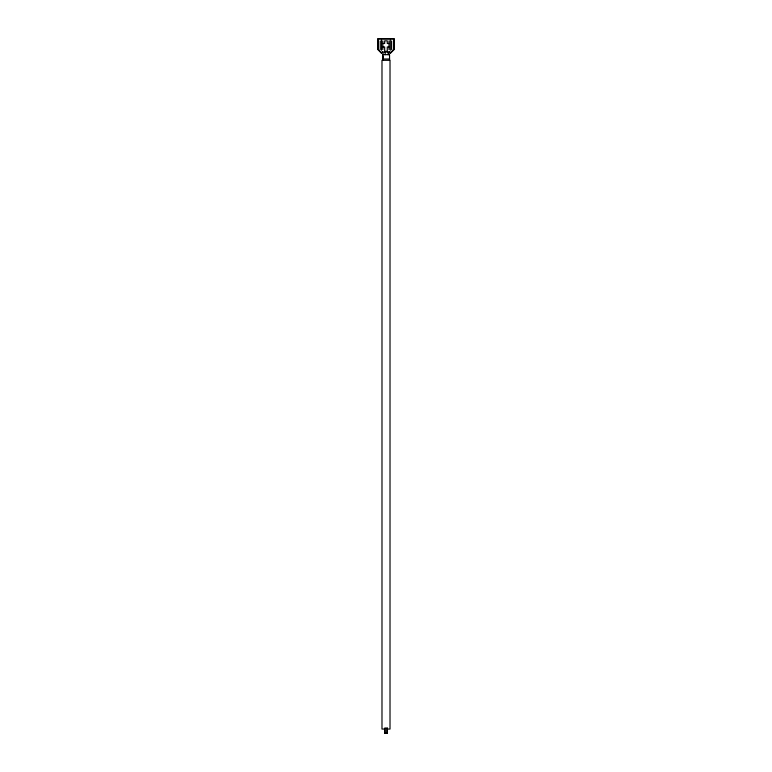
<?xml version="1.0" encoding="UTF-8"?>
<svg xmlns="http://www.w3.org/2000/svg" width="772" height="772" viewBox="0 0 772 772"><rect width="100%" height="100%" fill="white"/><g stroke="black" fill="none" stroke-linecap="round" stroke-linejoin="round"><path stroke-width="1.16" d="M382.854 43.473L384.659 43.473L384.659 40.868L387.264 40.819L387.264 43.473L389.001 43.473M382.854 46.947L384.659 46.947L384.659 51.29L387.264 51.29L387.264 46.947L389.001 46.947M382.815 59.01L389.551 59.01M384.282 729.058L381.986 729.058L381.986 60.312L390.014 60.312L390.014 729.058L387.718 729.058M391.607 40.955L391.607 49.524M390.304 40.144L390.304 50.267M389.551 60.312L389.551 54.667L382.815 54.667L382.815 60.312M389.001 40.955L389.001 49.524M388.895 54.667L388.895 52.062L383.037 52.062L383.037 54.667M388.133 52.062L388.133 54.667M386.849 728.189L386.849 733.4M385.199 52.062L385.199 54.667M385.151 728.189L385.151 733.4M383.037 55.97L383.037 58.575M382.854 40.955L382.854 49.524M381.551 40.144L381.551 50.267M380.249 40.955L380.249 49.524M389.445 51.753L390.342 53.364L394.251 49.456L394.251 38.6L377.749 38.6L377.749 49.456L381.513 53.364L382.613 51.753L381.522 52.757L378.183 49.283L378.183 39.034L393.817 39.034L393.817 49.273L390.352 52.737L389.445 51.753M387.409 728.189L384.591 728.189L384.591 733.4L387.409 733.4L387.409 728.189"/></g></svg>
